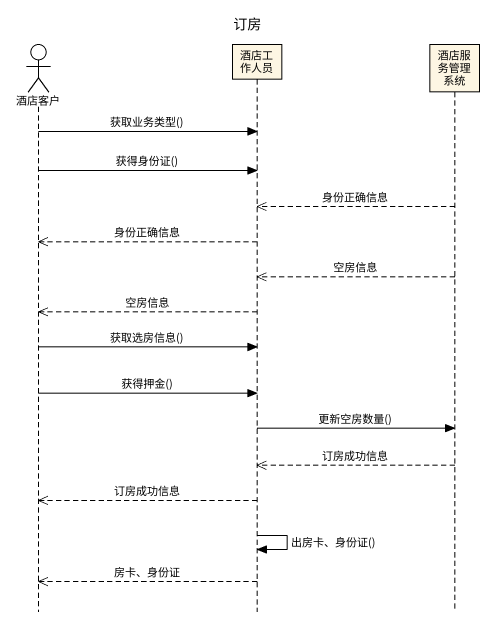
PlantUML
@startuml
title 订房
hide footbox
actor 酒店客户
participant 酒店工作人员
participant 酒店服务管理系统

酒店客户 -> 酒店工作人员 : 获取业务类型()
酒店客户 -> 酒店工作人员 : 获得身份证()
酒店服务管理系统 -->> 酒店工作人员 : 身份正确信息
酒店工作人员 -->> 酒店客户 : 身份正确信息
酒店服务管理系统 -->> 酒店工作人员 : 空房信息
酒店工作人员 -->> 酒店客户 : 空房信息
酒店客户 -> 酒店工作人员 : 获取选房信息()
酒店客户 -> 酒店工作人员 : 获得押金()
酒店工作人员 -> 酒店服务管理系统 : 更新空房数量()
酒店服务管理系统 -->> 酒店工作人员 : 订房成功信息
酒店工作人员 -->> 酒店客户 : 订房成功信息
酒店工作人员 -> 酒店工作人员 : 出房卡、身份证()
酒店工作人员 -->> 酒店客户 : 房卡、身份证
@enduml
